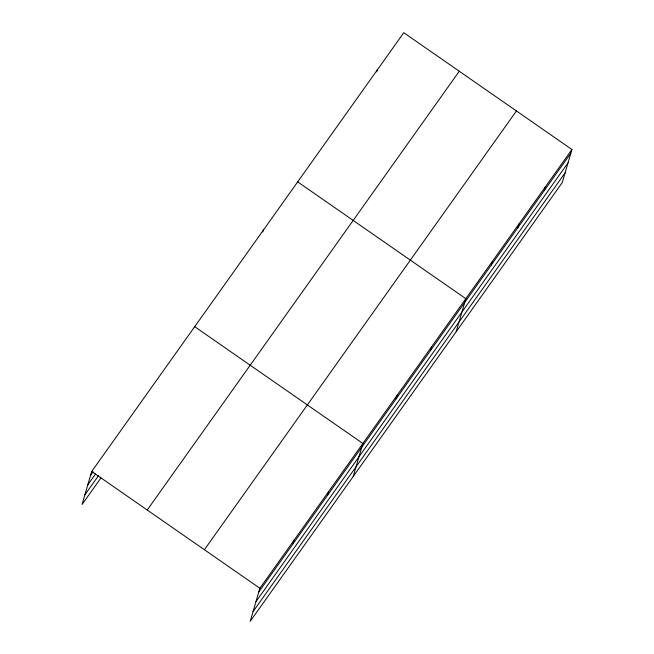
<?xml version="1.0" encoding="UTF-8"?>
<svg xmlns="http://www.w3.org/2000/svg" width="654" height="654" viewBox="0 0 654 654"><rect width="100%" height="100%" fill="white"/><g stroke="black" fill="none" stroke-linecap="round" stroke-linejoin="round"><path stroke-width="0.98" d="M571.931 149.504L259.883 588.265L250.22 621.3L562.276 182.531L571.931 149.504L403.78 32.7L91.724 471.469L82.069 504.496L101.002 477.87M262.818 231.982L263.358 230.143M376.72 71.834L377.252 69.994M293.131 543.678L294.21 540M327.458 495.413L328.537 491.743M353.201 476.504L362.856 443.477L194.704 326.673M396.111 398.883L397.182 395.212M430.438 350.618L431.509 346.947M456.173 331.717L465.836 298.682L297.676 181.877M491.285 265.058L492.364 261.387M517.813 227.764L518.884 224.093M544.332 190.469L545.411 186.799M90.653 475.139L93.023 471.812M87.816 484.827L95.517 474.011M84.897 494.808L98.509 475.671M147.215 510.014L459.271 71.245M204.391 549.72L516.439 110.959M258.804 591.935L570.86 153.175M255.976 601.631L568.024 162.862M253.057 611.613L565.105 172.844M91.724 471.469L259.883 588.265"/></g></svg>
